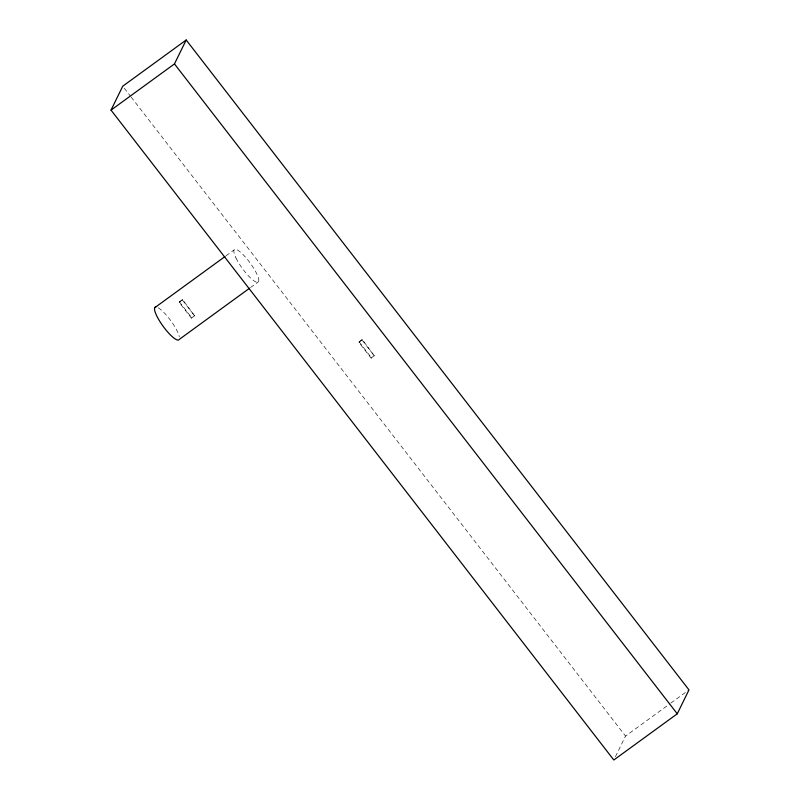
<?xml version="1.0" encoding="UTF-8"?>
<svg xmlns="http://www.w3.org/2000/svg" width="800" height="800" viewBox="0 0 800 800"><rect width="100%" height="100%" fill="white"/><g stroke="black" fill="none" stroke-linecap="round" stroke-linejoin="round"><path stroke-width="0.6" stroke-dasharray="4 3" d="M179.17 302.31L182.57 299.52L194.6 315.85L191.43 318.16L179.17 302.31L182.57 299.52M191.43 318.16L194.84 315.38M358.86 342.3L362.27 339.51L374.3 355.84L371.13 358.15L358.86 342.3L362.27 339.51M371.13 358.15L374.53 355.36M615.41 756.74L625.53 736.08L669.84 703.82M226.02 255.81L234.05 249.96M250.55 287.51L258.58 281.67M670.85 703.09L687.97 690.62M362.04 339.99L374.3 355.84M359.1 341.82L371.36 357.67M124.27 88.17L130.38 96.07M131.14 97.06L625.53 736.08M182.34 300L194.6 315.85M179.4 301.83L191.66 317.68M158.3 307.82A20.19 4.75 53.9 0 1 170.93 320.88A20.19 4.75 53.9 0 1 179.33 336.81M235.99 257.99A20.19 4.75 53.9 0 0 257.56 282.36A20.19 4.75 53.9 0 0 245.41 257.09A20.19 4.75 53.9 0 0 235.99 257.99"/><path stroke-width="1.2" d="M111.02 110.11L122.74 86.19L186.19 40L688.98 689.89L677.26 713.81L613.81 760L111.02 110.11L174.47 63.92L186.19 40M154.74 307.7L225.02 256.54M249.55 288.24L179.27 339.4A20.19 4.75 53.9 0 1 163.08 326.23A20.19 4.75 53.9 0 1 155.77 307M174.47 63.92L677.26 713.81"/></g></svg>
